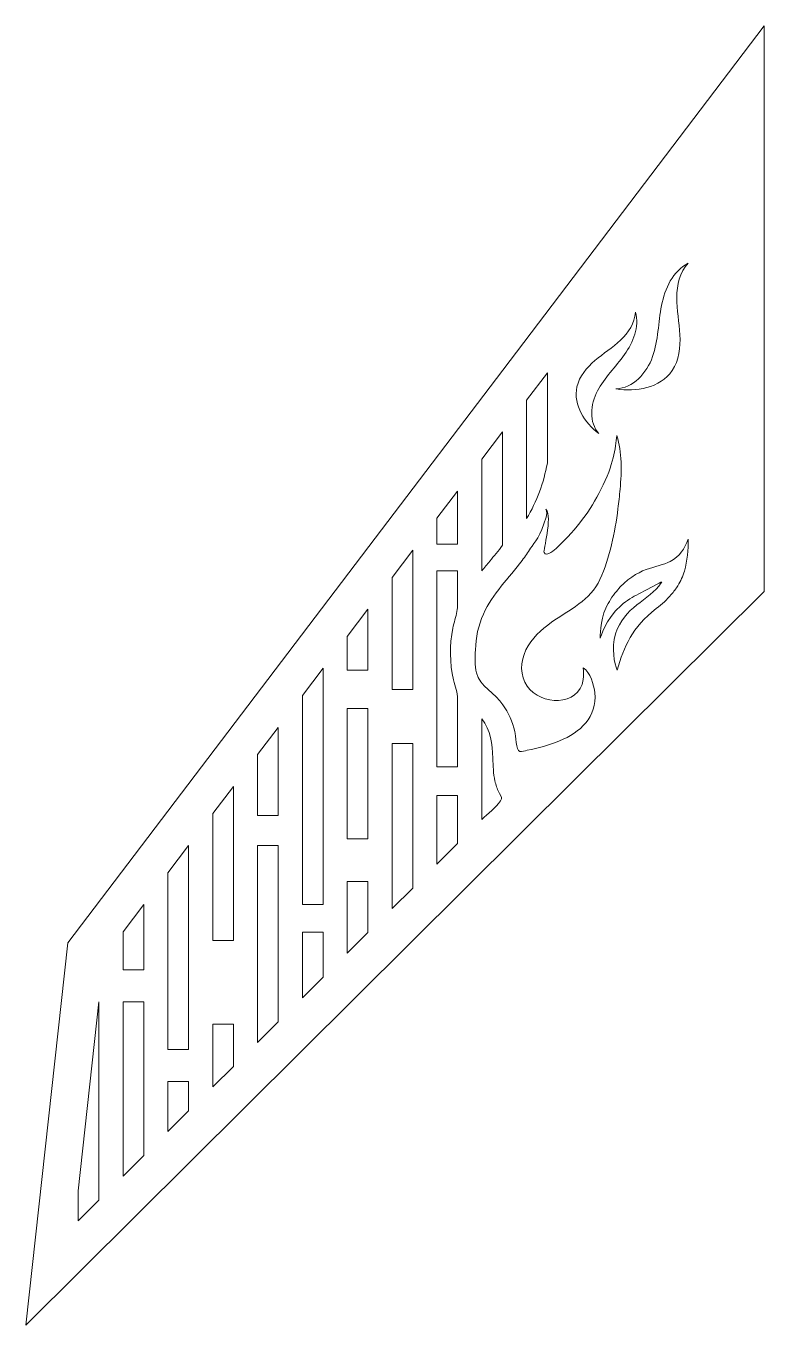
# Model space of a CAD drawing. Header units: inches. Extents: x -9.6 to 18.1, y -29.9 to 18.9.
import ezdxf

# ---------------------------------------------------------------- set-up
doc = ezdxf.new("R2010")
doc.units = ezdxf.units.IN
doc.header["$MEASUREMENT"] = 0
doc.layers.add('Layer 1', color=7, linetype='Continuous')

msp = doc.modelspace()

# ---------------------------------------------------------------- linework, layer by layer
at = {"layer": 'Layer 1', "lineweight": 0}
for points in [[(18.097, 18.861), (18.097, -2.353), (11.004, -9.405), (-9.583, -29.875), (-8.014, -15.538), (3.512, -0.354), (8.3, 5.953), (18.097, 18.861)], [(6.606, -0.581), (5.83, -0.581), (5.83, 0.391), (6.606, 1.413), (6.606, -0.581)], [(4.924, -0.803), (4.924, -6.027), (4.148, -6.027), (4.148, -1.826), (4.924, -0.803)], [(3.242, -3.019), (3.242, -5.306), (2.466, -5.306), (2.466, -4.042), (3.242, -3.019)], [(1.56, -5.236), (1.56, -14.1), (0.784, -14.1), (0.784, -6.258), (1.56, -5.236)], [(3.242, -6.749), (3.242, -11.631), (2.466, -11.631), (2.466, -6.749), (3.242, -6.749)], [(-0.122, -7.452), (-0.122, -10.754), (-0.898, -10.754), (-0.898, -8.474), (-0.122, -7.452)], [(4.148, -8.055), (4.924, -8.055), (4.924, -13.481), (4.148, -14.252), (4.148, -8.055)], [(-1.804, -9.668), (-1.804, -15.454), (-2.58, -15.454), (-2.58, -10.69), (-1.804, -9.668)], [(5.83, -10.007), (6.606, -10.007), (6.606, -11.808), (5.83, -12.58), (5.83, -10.007)], [(-3.486, -11.884), (-3.486, -19.542), (-4.262, -19.542), (-4.262, -12.906), (-3.486, -11.884)], [(-0.898, -11.884), (-0.122, -11.884), (-0.122, -18.498), (-0.898, -19.27), (-0.898, -11.884)], [(2.466, -13.237), (3.242, -13.237), (3.242, -15.153), (2.466, -15.925), (2.466, -13.237)], [(-5.168, -14.1), (-5.168, -16.547), (-5.944, -16.547), (-5.944, -15.122), (-5.168, -14.1)], [(0.784, -15.138), (1.56, -15.138), (1.56, -16.826), (0.784, -17.597), (0.784, -15.138)], [(-6.85, -17.747), (-6.85, -25.188), (-7.626, -25.96), (-7.626, -24.835), (-6.85, -17.747)], [(-5.944, -17.747), (-5.168, -17.747), (-5.168, -23.516), (-5.944, -24.287), (-5.944, -17.747)], [(-2.58, -18.591), (-1.804, -18.591), (-1.804, -20.171), (-2.58, -20.942), (-2.58, -18.591)], [(-4.262, -20.741), (-3.486, -20.741), (-3.486, -21.843), (-4.262, -22.615), (-4.262, -20.741)]]:
    msp.add_lwpolyline(points, dxfattribs=at)
for points, knots in [([(12.541, 5.249), (13.19, 5.264), (13.703, 5.843), (13.916, 6.456), (14.13, 7.069), (14.13, 7.734), (14.254, 8.371), (14.378, 9.009), (14.674, 9.674), (15.258, 9.958), (14.933, 9.623), (14.825, 9.139), (14.824, 8.671), (14.823, 8.204), (14.919, 7.742), (14.944, 7.276), (14.969, 6.809), (14.916, 6.316), (14.651, 5.931), (14.43, 5.611), (14.079, 5.395), (13.704, 5.292), (13.329, 5.189), (12.932, 5.192), (12.547, 5.247), (12.547, 5.247), (12.541, 5.249), (12.541, 5.249)], [0, 0, 0, 0, 1, 1, 1, 2, 2, 2, 3, 3, 3, 4, 4, 4, 5, 5, 5, 6, 6, 6, 7, 7, 7, 8, 8, 8, 9, 9, 9, 9]), ([(11.902, 3.568), (11.526, 3.99), (11.588, 4.663), (11.85, 5.167), (12.112, 5.671), (12.533, 6.069), (12.863, 6.531), (13.194, 6.992), (13.439, 7.579), (13.272, 8.121), (13.253, 7.713), (13.01, 7.354), (12.715, 7.073), (12.419, 6.792), (12.069, 6.576), (11.758, 6.312), (11.448, 6.048), (11.167, 5.718), (11.08, 5.319), (11.009, 4.987), (11.081, 4.634), (11.238, 4.333), (11.396, 4.033), (11.634, 3.782), (11.897, 3.571), (11.897, 3.571), (11.902, 3.568), (11.902, 3.568)], [0, 0, 0, 0, 1, 1, 1, 2, 2, 2, 3, 3, 3, 4, 4, 4, 5, 5, 5, 6, 6, 6, 7, 7, 7, 8, 8, 8, 9, 9, 9, 9]), ([(9.971, 5.845), (9.971, 5.845), (9.971, 2.464), (9.971, 2.464), (9.838, 1.73), (9.574, 1.021), (9.195, 0.38), (9.195, 0.38), (9.195, 4.823), (9.195, 4.823), (9.195, 4.823), (9.971, 5.845), (9.971, 5.845)], [0, 0, 0, 0, 1, 1, 1, 2, 2, 2, 3, 3, 3, 4, 4, 4, 4]), ([(12.699, 1.484), (12.676, 1.236), (12.647, 0.991), (12.618, 0.752), (12.507, -0.155), (12.316, -1.067), (11.942, -1.906), (11.599, -2.675), (10.78, -3.047), (10.13, -3.51), (9.741, -3.786), (9.373, -4.117), (9.165, -4.547), (8.957, -4.977), (8.937, -5.522), (9.214, -5.911), (9.725, -6.628), (11.151, -6.69), (11.316, -5.659), (11.339, -5.513), (11.332, -5.367), (11.319, -5.22), (11.58, -5.375), (11.719, -5.869), (11.75, -6.159), (11.845, -7.059), (11.195, -7.646), (10.427, -7.964), (10.038, -8.125), (9.628, -8.23), (9.217, -8.312), (9.15, -8.325), (9.01, -8.38), (8.944, -8.363), (8.793, -8.323), (8.792, -7.747), (8.755, -7.608), (8.662, -7.251), (8.509, -6.909), (8.304, -6.601), (8.03, -6.188), (7.43, -5.908), (7.311, -5.402), (7.249, -5.14), (7.264, -4.817), (7.273, -4.548), (7.289, -4.085), (7.381, -3.627), (7.572, -3.203), (7.915, -2.439), (8.531, -1.85), (9.027, -1.189), (9.138, -1.041), (9.244, -0.89), (9.344, -0.735), (9.486, -0.511), (9.718, -0.294), (9.923, 0.429), (9.943, 0.502), (9.968, 0.669), (9.919, 0.729), (10.171, 0.419), (9.811, -0.828), (9.846, -0.892), (9.944, -1.073), (10.261, -0.775), (10.341, -0.7), (11.1, 0.016), (11.576, 0.672), (11.982, 1.473), (12.467, 2.432), (12.52, 2.999), (12.582, 3.493), (12.773, 2.855), (12.762, 2.16), (12.699, 1.484)], [0, 0, 0, 0, 1, 1, 1, 2, 2, 2, 3, 3, 3, 4, 4, 4, 5, 5, 5, 6, 6, 6, 7, 7, 7, 8, 8, 8, 9, 9, 9, 10, 10, 10, 11, 11, 11, 12, 12, 12, 13, 13, 13, 14, 14, 14, 15, 15, 15, 16, 16, 16, 17, 17, 17, 18, 18, 18, 19, 19, 19, 20, 20, 20, 21, 21, 21, 22, 22, 22, 23, 23, 23, 24, 24, 24, 25, 25, 25, 25]), ([(8.288, 3.629), (8.288, 3.629), (8.288, -0.622), (8.288, -0.622), (8.133, -0.829), (7.971, -1.025), (7.812, -1.217), (7.712, -1.336), (7.612, -1.457), (7.513, -1.581), (7.513, -1.581), (7.513, 2.607), (7.513, 2.607), (7.513, 2.607), (8.288, 3.629), (8.288, 3.629)], [0, 0, 0, 0, 1, 1, 1, 2, 2, 2, 3, 3, 3, 4, 4, 4, 5, 5, 5, 5]), ([(14.868, -2.139), (14.868, -2.139), (14.868, -2.139), (14.868, -2.139), (14.792, -2.253), (14.709, -2.363), (14.618, -2.47), (14.459, -2.656), (14.274, -2.831), (14.058, -2.997), (13.136, -3.706), (12.856, -4.418), (12.589, -5.306), (12.478, -5.061), (12.371, -4.487), (12.531, -3.947), (12.832, -2.934), (13.777, -2.702), (14.245, -2.035), (14.304, -1.951), (14.26, -1.991), (13.405, -2.442), (13.172, -2.565), (12.945, -2.69), (12.737, -2.877), (12.133, -3.42), (11.974, -4.07), (11.954, -4.111), (11.95, -4.1), (11.95, -3.444), (12.166, -2.977), (12.271, -2.752), (12.405, -2.541), (12.561, -2.351), (13.342, -1.402), (14.07, -1.495), (14.583, -1.224), (14.924, -1.044), (15.125, -0.741), (15.258, -0.392), (15.252, -0.788), (15.228, -1.192), (15.109, -1.589), (15.053, -1.778), (14.972, -1.967), (14.868, -2.139)], [0, 0, 0, 0, 1, 1, 1, 2, 2, 2, 3, 3, 3, 4, 4, 4, 5, 5, 5, 6, 6, 6, 7, 7, 7, 8, 8, 8, 9, 9, 9, 10, 10, 10, 11, 11, 11, 12, 12, 12, 13, 13, 13, 14, 14, 14, 15, 15, 15, 15]), ([(6.606, -6.733), (6.606, -6.733), (6.606, -8.938), (6.606, -8.938), (6.606, -8.938), (5.83, -8.938), (5.83, -8.938), (5.83, -8.938), (5.83, -1.581), (5.83, -1.581), (5.83, -1.581), (6.606, -1.581), (6.606, -1.581), (6.606, -1.581), (6.606, -2.305), (6.606, -2.305), (6.606, -2.479), (6.603, -2.654), (6.606, -2.828), (6.608, -2.922), (6.599, -3.014), (6.582, -3.103), (6.545, -3.312), (6.471, -3.513), (6.427, -3.731), (6.299, -4.371), (6.306, -5.038), (6.449, -5.675), (6.503, -5.917), (6.605, -6.14), (6.606, -6.387), (6.607, -6.502), (6.606, -6.617), (6.606, -6.733)], [0, 0, 0, 0, 1, 1, 1, 2, 2, 2, 3, 3, 3, 4, 4, 4, 5, 5, 5, 6, 6, 6, 7, 7, 7, 8, 8, 8, 9, 9, 9, 10, 10, 10, 11, 11, 11, 11]), ([(8.006, -9.467), (8.01, -9.485), (8.014, -9.503), (8.019, -9.521), (8.056, -9.667), (8.108, -9.804), (8.18, -9.936), (8.261, -10.084), (8.294, -10.081), (8.212, -10.212), (8.053, -10.469), (7.728, -10.693), (7.513, -10.907), (7.513, -9.745), (7.513, -8.583), (7.513, -7.42), (7.513, -7.324), (7.51, -7.226), (7.516, -7.131), (7.848, -7.571), (7.912, -8.068), (7.928, -8.608), (7.936, -8.894), (7.943, -9.186), (8.006, -9.467)], [0, 0, 0, 0, 1, 1, 1, 2, 2, 2, 3, 3, 3, 4, 4, 4, 5, 5, 5, 6, 6, 6, 7, 7, 7, 8, 8, 8, 8])]:
    msp.add_open_spline(points, degree=3, knots=knots, dxfattribs=at)

doc.saveas('drawing.dxf')
